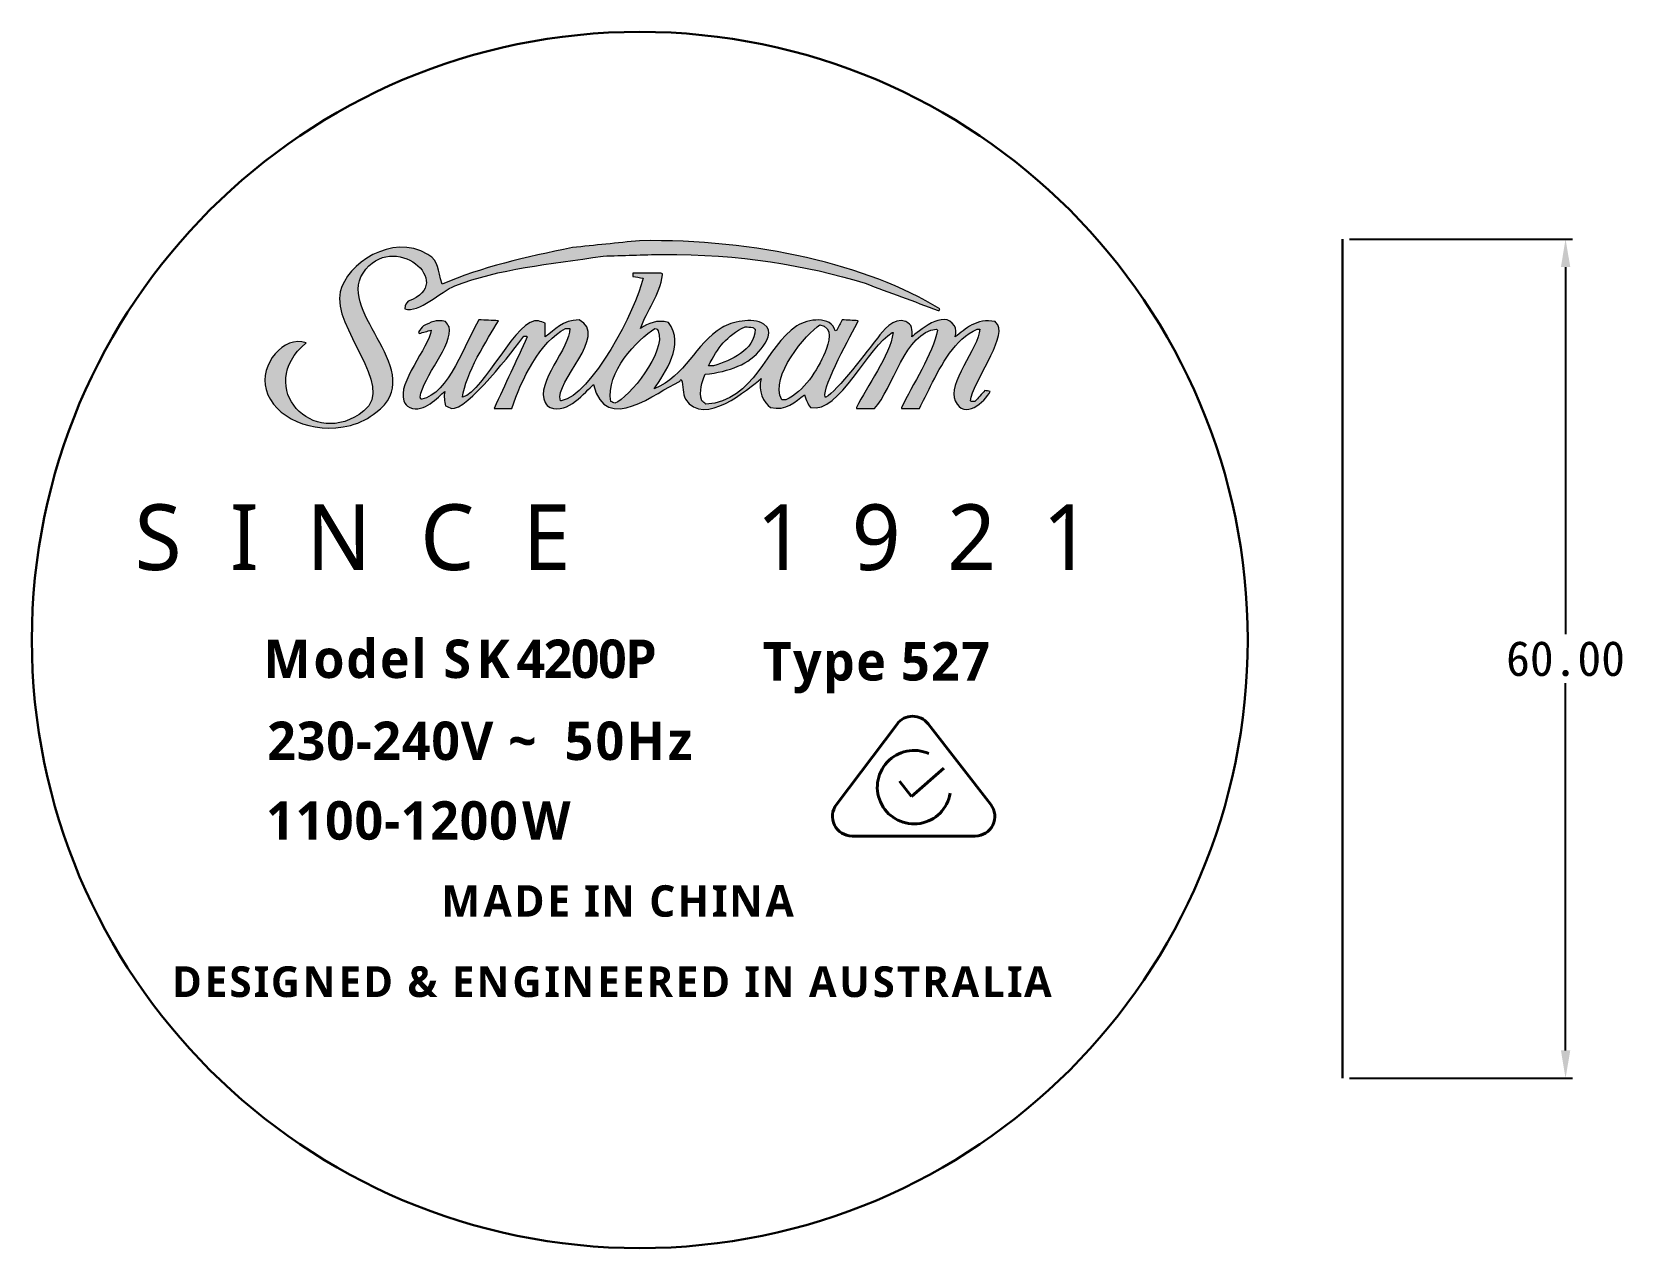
# Model space of a CAD drawing. Header units: millimetres. Extents: x -327 to 1133, y -238 to 614.
# Drawn here: x 578.9 to 692.9, y 422.6 to 509.5 of the extents above; entities that cross this region are included whole.
import ezdxf

# ---------------------------------------------------------------- set-up
doc = ezdxf.new("R2010")
doc.units = ezdxf.units.MM
doc.layers.add('core', color=7, linetype='Continuous', lineweight=20)
doc.layers.add('dim', color=82, linetype='Continuous', lineweight=9)
doc.layers.add('图层 1', color=7, linetype='Continuous')
doc.dimstyles.get("Standard").update_dxf_attribs({"dimtxt": 0.18, "dimasz": 0.18, "dimexe": 0.18, "dimexo": 0.0625, "dimgap": 0.09, "dimtad": 0, "dimtih": 1, "dimtoh": 1, "dimzin": 0, "dimdsep": 46, "dimtxsty": 'Standard', "dimcen": 0.09, "dimadec": 0, "dimazin": 0, "dimtfac": 1, "dimtofl": 0, "dimtmove": 0, "dimatfit": 3, "dimfxl": 0, "dimtolj": 1, "dimtzin": 0, "dimarcsym": 0})

# ---------------------------------------------------------------- blocks, each defined once
blk = doc.blocks.new('*D14')
at = {"layer": 'Defpoints', "color": 0, "lineweight": 18, "transparency": 16777216}
for p in [(672.64, 494.72), (672.64, 434.72), (688.59, 434.72)]:
    blk.add_point(p, dxfattribs=at)
at = {"layer": 'dim', "color": 0, "lineweight": -2, "transparency": 16777216}
for p, q in [((673.14, 494.72), (689.09, 494.72)), ((688.59, 492.72), (688.59, 466.47)), ((688.59, 436.72), (688.59, 462.97)), ((673.14, 434.72), (689.09, 434.72))]:
    blk.add_line(p, q, dxfattribs=at)
at = {"layer": 'dim', "color": 0, "lineweight": 18, "transparency": 16777216}
for points in [[(688.26, 492.72), (688.93, 492.72), (688.59, 494.72)], [(688.26, 436.72), (688.93, 436.72), (688.59, 434.72)]]:
    blk.add_solid(points, dxfattribs=at)
at = {"layer": 'dim', "color": 0, "lineweight": 18, "transparency": 16777216, "insert": (688.59, 464.72), "char_height": 2.5, "attachment_point": 5}
blk.add_mtext('\\A1;60.00', dxfattribs=at)

msp = doc.modelspace()

# ---------------------------------------------------------------- hatches: boundary and pattern name
at = {"lineweight": 18}
h = msp.add_hatch(color=256, dxfattribs=at)
h.dxf.hatch_style = 1
edge = h.paths.add_edge_path()
edge.add_spline(control_points=[(602.658, 482.435), (599.012, 479.562), (594.77, 484.153), (598.52, 487.302)], knot_values=[14, 14, 14, 14, 15, 15, 15, 15], degree=3, periodic=0)
edge.add_spline(control_points=[(598.52, 487.302), (596.931, 487.866), (595.161, 485.748), (595.661, 483.956)], knot_values=[13, 13, 13, 13, 14, 14, 14, 14], degree=3, periodic=0)
edge.add_spline(control_points=[(595.661, 483.956), (596.211, 481.986), (598.927, 480.709), (601.684, 481.401)], knot_values=[12, 12, 12, 12, 13, 13, 13, 13], degree=3, periodic=0)
edge.add_spline(control_points=[(601.684, 481.401), (602.436, 481.589), (602.987, 481.918), (603.509, 482.313)], knot_values=[11, 11, 11, 11, 12, 12, 12, 12], degree=3, periodic=0)
edge.add_spline(control_points=[(603.509, 482.313), (607.371, 485.237), (600.688, 489.397), (602.597, 492.291)], knot_values=[10, 10, 10, 10, 11, 11, 11, 11], degree=3, periodic=0)
edge.add_spline(control_points=[(602.597, 492.291), (604.688, 495.462), (609.399, 491.56), (605.821, 490.283)], knot_values=[9, 9, 9, 9, 10, 10, 10, 10], degree=3, periodic=0)
edge.add_spline(control_points=[(605.821, 490.283), (605.677, 490.078), (605.615, 490.087), (605.578, 489.736)], knot_values=[8, 8, 8, 8, 9, 9, 9, 9], degree=3, periodic=0)
edge.add_spline(control_points=[(605.578, 489.736), (606.596, 489.395), (608.126, 490.971), (609.167, 491.378)], knot_values=[7, 7, 7, 7, 8, 8, 8, 8], degree=3, periodic=0)
edge.add_spline(control_points=[(609.167, 491.378), (612.316, 492.61), (615.863, 492.912), (619.754, 493.508)], knot_values=[6, 6, 6, 6, 7, 7, 7, 7], degree=3, periodic=0)
edge.add_spline(control_points=[(619.754, 493.508), (621.173, 493.548), (622.593, 493.589), (624.012, 493.63)], knot_values=[5, 5, 5, 5, 6, 6, 6, 6], degree=3, periodic=0)
edge.add_spline(control_points=[(624.012, 493.63), (629.542, 493.629), (634.237, 492.882), (638.493, 491.561)], knot_values=[4, 4, 4, 4, 5, 5, 5, 5], degree=3, periodic=0)
edge.add_spline(control_points=[(638.493, 491.561), (640.236, 490.912), (641.981, 490.263), (643.725, 489.614)], knot_values=[3, 3, 3, 3, 4, 4, 4, 4], degree=3, periodic=0)
edge.add_spline(control_points=[(643.725, 489.614), (643.745, 489.614), (643.765, 489.614), (643.786, 489.614)], knot_values=[2, 2, 2, 2, 3, 3, 3, 3], degree=3, periodic=0)
edge.add_spline(control_points=[(643.786, 489.614), (643.806, 489.655), (643.826, 489.695), (643.846, 489.736)], knot_values=[1, 1, 1, 1, 2, 2, 2, 2], degree=3, periodic=0)
edge.add_spline(control_points=[(643.846, 489.736), (638.637, 492.892), (630.763, 494.736), (622.37, 494.603)], knot_values=[0, 0, 0, 0, 1, 1, 1, 1], degree=3, periodic=0)
edge.add_spline(control_points=[(622.37, 494.603), (620.768, 494.441), (619.165, 494.279), (617.563, 494.116)], knot_values=[19, 19, 19, 19, 20, 20, 20, 20], degree=3, periodic=0)
edge.add_spline(control_points=[(617.563, 494.116), (614.216, 493.417), (611.061, 492.717), (608.255, 491.5)], knot_values=[18, 18, 18, 18, 19, 19, 19, 19], degree=3, periodic=0)
edge.add_spline(control_points=[(608.255, 491.5), (607.862, 492.562), (608.096, 493.103), (607.221, 493.63)], knot_values=[17, 17, 17, 17, 18, 18, 18, 18], degree=3, periodic=0)
edge.add_spline(control_points=[(607.221, 493.63), (604.653, 495.173), (601.429, 492.916), (600.954, 490.953)], knot_values=[16, 16, 16, 16, 17, 17, 17, 17], degree=3, periodic=0)
edge.add_spline(control_points=[(600.954, 490.953), (600.343, 488.425), (604.95, 484.241), (602.658, 482.435)], knot_values=[15, 15, 15, 15, 16, 16, 16, 16], degree=3, periodic=0)
edge = h.paths.add_edge_path()
edge.add_spline(control_points=[(606.673, 483.408), (606.874, 484.915), (609.042, 487.121), (608.742, 488.458)], knot_values=[5, 5, 5, 5, 6, 6, 6, 6], degree=3, periodic=0)
edge.add_spline(control_points=[(608.742, 488.458), (608.66, 488.58), (608.579, 488.701), (608.498, 488.823)], knot_values=[4, 4, 4, 4, 5, 5, 5, 5], degree=3, periodic=0)
edge.add_spline(control_points=[(608.498, 488.823), (607.781, 489.008), (607.462, 488.758), (606.916, 488.519)], knot_values=[3, 3, 3, 3, 4, 4, 4, 4], degree=3, periodic=0)
edge.add_spline(control_points=[(606.916, 488.519), (606.795, 488.377), (606.673, 488.235), (606.551, 488.093)], knot_values=[2, 2, 2, 2, 3, 3, 3, 3], degree=3, periodic=0)
edge.add_spline(control_points=[(606.551, 488.093), (606.572, 488.053), (606.592, 488.012), (606.612, 487.971)], knot_values=[1, 1, 1, 1, 2, 2, 2, 2], degree=3, periodic=0)
edge.add_spline(control_points=[(606.612, 487.971), (606.896, 488.053), (607.18, 488.134), (607.464, 488.215)], knot_values=[0, 0, 0, 0, 1, 1, 1, 1], degree=3, periodic=0)
edge.add_spline(control_points=[(607.464, 488.215), (607.291, 486.947), (605.015, 484.401), (605.517, 483.165)], knot_values=[87, 87, 87, 87, 88, 88, 88, 88], degree=3, periodic=0)
edge.add_spline(control_points=[(605.517, 483.165), (605.614, 482.888), (605.686, 482.793), (605.943, 482.678)], knot_values=[86, 86, 86, 86, 87, 87, 87, 87], degree=3, periodic=0)
edge.add_spline(control_points=[(605.943, 482.678), (606.982, 482.254), (607.927, 483.43), (608.437, 483.834)], knot_values=[85, 85, 85, 85, 86, 86, 86, 86], degree=3, periodic=0)
edge.add_spline(control_points=[(608.437, 483.834), (608.362, 483.463), (608.411, 483.121), (608.498, 482.8)], knot_values=[84, 84, 84, 84, 85, 85, 85, 85], degree=3, periodic=0)
edge.add_spline(control_points=[(608.498, 482.8), (608.64, 482.739), (608.782, 482.678), (608.924, 482.617)], knot_values=[83, 83, 83, 83, 84, 84, 84, 84], degree=3, periodic=0)
edge.add_spline(control_points=[(608.924, 482.617), (609.947, 482.36), (613.462, 486.905), (614.096, 487.789)], knot_values=[82, 82, 82, 82, 83, 83, 83, 83], degree=3, periodic=0)
edge.add_spline(control_points=[(614.096, 487.789), (614.156, 487.789), (614.217, 487.789), (614.278, 487.789)], knot_values=[81, 81, 81, 81, 82, 82, 82, 82], degree=3, periodic=0)
edge.add_spline(control_points=[(614.278, 487.789), (614.298, 487.769), (614.319, 487.748), (614.339, 487.728)], knot_values=[80, 80, 80, 80, 81, 81, 81, 81], degree=3, periodic=0)
edge.add_spline(control_points=[(614.339, 487.728), (613.548, 486.025), (612.757, 484.321), (611.966, 482.617)], knot_values=[79, 79, 79, 79, 80, 80, 80, 80], degree=3, periodic=0)
edge.add_spline(control_points=[(611.966, 482.617), (612.392, 482.617), (612.818, 482.617), (613.244, 482.617)], knot_values=[78, 78, 78, 78, 79, 79, 79, 79], degree=3, periodic=0)
edge.add_spline(control_points=[(613.244, 482.617), (613.891, 484.662), (615.273, 487.413), (617.077, 488.336)], knot_values=[77, 77, 77, 77, 78, 78, 78, 78], degree=3, periodic=0)
edge.add_spline(control_points=[(617.077, 488.336), (617.178, 488.336), (617.28, 488.336), (617.381, 488.336)], knot_values=[76, 76, 76, 76, 77, 77, 77, 77], degree=3, periodic=0)
edge.add_spline(control_points=[(617.381, 488.336), (617.438, 486.998), (614.862, 484.395), (615.616, 483.043)], knot_values=[75, 75, 75, 75, 76, 76, 76, 76], degree=3, periodic=0)
edge.add_spline(control_points=[(615.616, 483.043), (615.719, 482.824), (615.759, 482.779), (615.982, 482.678)], knot_values=[74, 74, 74, 74, 75, 75, 75, 75], degree=3, periodic=0)
edge.add_spline(control_points=[(615.982, 482.678), (617.255, 482.165), (618.459, 483.827), (619.084, 484.321)], knot_values=[73, 73, 73, 73, 74, 74, 74, 74], degree=3, periodic=0)
edge.add_spline(control_points=[(619.084, 484.321), (619.908, 480.639), (623.639, 483.856), (625.168, 484.504)], knot_values=[72, 72, 72, 72, 73, 73, 73, 73], degree=3, periodic=0)
edge.add_spline(control_points=[(625.168, 484.504), (625.229, 484.564), (625.29, 484.625), (625.351, 484.686)], knot_values=[71, 71, 71, 71, 72, 72, 72, 72], degree=3, periodic=0)
edge.add_spline(control_points=[(625.351, 484.686), (625.524, 484.214), (625.418, 483.656), (625.655, 483.287)], knot_values=[70, 70, 70, 70, 71, 71, 71, 71], degree=3, periodic=0)
edge.add_spline(control_points=[(625.655, 483.287), (626.991, 481.21), (630.135, 484.036), (631.07, 484.747)], knot_values=[69, 69, 69, 69, 70, 70, 70, 70], degree=3, periodic=0)
edge.add_spline(control_points=[(631.07, 484.747), (630.803, 483.847), (631.243, 483.03), (631.739, 482.678)], knot_values=[68, 68, 68, 68, 69, 69, 69, 69], degree=3, periodic=0)
edge.add_spline(control_points=[(631.739, 482.678), (632.883, 482.415), (633.455, 483.101), (634.173, 483.591)], knot_values=[67, 67, 67, 67, 68, 68, 68, 68], degree=3, periodic=0)
edge.add_spline(control_points=[(634.173, 483.591), (634.27, 483.152), (634.391, 482.968), (634.599, 482.678)], knot_values=[66, 66, 66, 66, 67, 67, 67, 67], degree=3, periodic=0)
edge.add_spline(control_points=[(634.599, 482.678), (636.663, 482.219), (638.736, 487.106), (640.439, 488.032)], knot_values=[65, 65, 65, 65, 66, 66, 66, 66], degree=3, periodic=0)
edge.add_spline(control_points=[(640.439, 488.032), (640.46, 488.032), (640.48, 488.032), (640.5, 488.032)], knot_values=[64, 64, 64, 64, 65, 65, 65, 65], degree=3, periodic=0)
edge.add_spline(control_points=[(640.5, 488.032), (640.27, 486.358), (638.607, 484.2), (637.884, 482.678)], knot_values=[63, 63, 63, 63, 64, 64, 64, 64], degree=3, periodic=0)
edge.add_spline(control_points=[(637.884, 482.678), (637.884, 482.658), (637.884, 482.638), (637.884, 482.617)], knot_values=[62, 62, 62, 62, 63, 63, 63, 63], degree=3, periodic=0)
edge.add_spline(control_points=[(637.884, 482.617), (638.31, 482.617), (638.736, 482.617), (639.162, 482.617)], knot_values=[61, 61, 61, 61, 62, 62, 62, 62], degree=3, periodic=0)
edge.add_spline(control_points=[(639.162, 482.617), (640.467, 483.957), (641.363, 488.116), (643.603, 488.276)], knot_values=[60, 60, 60, 60, 61, 61, 61, 61], degree=3, periodic=0)
edge.add_spline(control_points=[(643.603, 488.276), (643.623, 488.255), (643.644, 488.235), (643.664, 488.215)], knot_values=[59, 59, 59, 59, 60, 60, 60, 60], degree=3, periodic=0)
edge.add_spline(control_points=[(643.664, 488.215), (643.362, 486.514), (641.852, 484.264), (641.109, 482.678)], knot_values=[58, 58, 58, 58, 59, 59, 59, 59], degree=3, periodic=0)
edge.add_spline(control_points=[(641.109, 482.678), (641.109, 482.658), (641.109, 482.638), (641.109, 482.617)], knot_values=[57, 57, 57, 57, 58, 58, 58, 58], degree=3, periodic=0)
edge.add_spline(control_points=[(641.109, 482.617), (641.534, 482.617), (641.96, 482.617), (642.386, 482.617)], knot_values=[56, 56, 56, 56, 57, 57, 57, 57], degree=3, periodic=0)
edge.add_spline(control_points=[(642.386, 482.617), (642.65, 483.145), (642.914, 483.672), (643.177, 484.199)], knot_values=[55, 55, 55, 55, 56, 56, 56, 56], degree=3, periodic=0)
edge.add_spline(control_points=[(643.177, 484.199), (643.964, 485.741), (644.897, 487.578), (646.523, 488.276)], knot_values=[54, 54, 54, 54, 55, 55, 55, 55], degree=3, periodic=0)
edge.add_spline(control_points=[(646.523, 488.276), (646.584, 488.276), (646.645, 488.276), (646.706, 488.276)], knot_values=[53, 53, 53, 53, 54, 54, 54, 54], degree=3, periodic=0)
edge.add_spline(control_points=[(646.706, 488.276), (646.604, 486.945), (644.318, 484.299), (644.942, 483.165)], knot_values=[52, 52, 52, 52, 53, 53, 53, 53], degree=3, periodic=0)
edge.add_spline(control_points=[(644.942, 483.165), (645.572, 481.736), (647.089, 483.089), (647.436, 483.834)], knot_values=[51, 51, 51, 51, 52, 52, 52, 52], degree=3, periodic=0)
edge.add_spline(control_points=[(647.436, 483.834), (647.314, 483.855), (647.193, 483.875), (647.071, 483.895)], knot_values=[50, 50, 50, 50, 51, 51, 51, 51], degree=3, periodic=0)
edge.add_spline(control_points=[(647.071, 483.895), (646.828, 483.631), (646.584, 483.368), (646.341, 483.104)], knot_values=[49, 49, 49, 49, 50, 50, 50, 50], degree=3, periodic=0)
edge.add_spline(control_points=[(646.341, 483.104), (646.26, 483.104), (646.179, 483.104), (646.098, 483.104)], knot_values=[48, 48, 48, 48, 49, 49, 49, 49], degree=3, periodic=0)
edge.add_spline(control_points=[(646.098, 483.104), (646.077, 483.124), (646.057, 483.145), (646.037, 483.165)], knot_values=[47, 47, 47, 47, 48, 48, 48, 48], degree=3, periodic=0)
edge.add_spline(control_points=[(646.037, 483.165), (646.191, 484.431), (648.581, 487.616), (647.984, 488.58)], knot_values=[46, 46, 46, 46, 47, 47, 47, 47], degree=3, periodic=0)
edge.add_spline(control_points=[(647.984, 488.58), (647.923, 488.661), (647.862, 488.742), (647.801, 488.823)], knot_values=[45, 45, 45, 45, 46, 46, 46, 46], degree=3, periodic=0)
edge.add_spline(control_points=[(647.801, 488.823), (646.458, 489.088), (645.667, 488.282), (644.942, 487.728)], knot_values=[44, 44, 44, 44, 45, 45, 45, 45], degree=3, periodic=0)
edge.add_spline(control_points=[(644.942, 487.728), (645.007, 488.012), (645.025, 488.308), (644.881, 488.519)], knot_values=[43, 43, 43, 43, 44, 44, 44, 44], degree=3, periodic=0)
edge.add_spline(control_points=[(644.881, 488.519), (644.149, 489.771), (642.258, 488.069), (641.839, 487.728)], knot_values=[42, 42, 42, 42, 43, 43, 43, 43], degree=3, periodic=0)
edge.add_spline(control_points=[(641.839, 487.728), (641.89, 488.263), (641.858, 488.63), (641.413, 488.823)], knot_values=[41, 41, 41, 41, 42, 42, 42, 42], degree=3, periodic=0)
edge.add_spline(control_points=[(641.413, 488.823), (640.494, 489.167), (639.778, 488.13), (639.405, 487.667)], knot_values=[40, 40, 40, 40, 41, 41, 41, 41], degree=3, periodic=0)
edge.add_spline(control_points=[(639.405, 487.667), (638.734, 486.834), (636.467, 483.799), (635.694, 483.408)], knot_values=[39, 39, 39, 39, 40, 40, 40, 40], degree=3, periodic=0)
edge.add_spline(control_points=[(635.694, 483.408), (635.674, 483.408), (635.653, 483.408), (635.633, 483.408)], knot_values=[38, 38, 38, 38, 39, 39, 39, 39], degree=3, periodic=0)
edge.add_spline(control_points=[(635.633, 483.408), (635.454, 484.298), (637.545, 487.901), (638.006, 488.884)], knot_values=[37, 37, 37, 37, 38, 38, 38, 38], degree=3, periodic=0)
edge.add_spline(control_points=[(638.006, 488.884), (637.621, 488.904), (637.235, 488.925), (636.85, 488.945)], knot_values=[36, 36, 36, 36, 37, 37, 37, 37], degree=3, periodic=0)
edge.add_spline(control_points=[(636.85, 488.945), (636.728, 488.702), (636.606, 488.458), (636.485, 488.215)], knot_values=[35, 35, 35, 35, 36, 36, 36, 36], degree=3, periodic=0)
edge.add_spline(control_points=[(636.485, 488.215), (636.444, 488.194), (636.404, 488.174), (636.363, 488.154)], knot_values=[34, 34, 34, 34, 35, 35, 35, 35], degree=3, periodic=0)
edge.add_spline(control_points=[(636.363, 488.154), (636.091, 489.264), (634.382, 489.009), (633.625, 488.519)], knot_values=[33, 33, 33, 33, 34, 34, 34, 34], degree=3, periodic=0)
edge.add_spline(control_points=[(633.625, 488.519), (631.335, 487.036), (630.623, 483.118), (627.115, 482.922)], knot_values=[32, 32, 32, 32, 33, 33, 33, 33], degree=3, periodic=0)
edge.add_spline(control_points=[(627.115, 482.922), (627.014, 483.003), (626.913, 483.084), (626.811, 483.165)], knot_values=[31, 31, 31, 31, 32, 32, 32, 32], degree=3, periodic=0)
edge.add_spline(control_points=[(626.811, 483.165), (626.624, 483.886), (626.805, 484.473), (627.055, 485.051)], knot_values=[30, 30, 30, 30, 31, 31, 31, 31], degree=3, periodic=0)
edge.add_spline(control_points=[(627.055, 485.051), (628.794, 485.25), (630.236, 485.771), (631.07, 486.876)], knot_values=[29, 29, 29, 29, 30, 30, 30, 30], degree=3, periodic=0)
edge.add_spline(control_points=[(631.07, 486.876), (631.395, 487.307), (632, 488.17), (631.252, 488.641)], knot_values=[28, 28, 28, 28, 29, 29, 29, 29], degree=3, periodic=0)
edge.add_spline(control_points=[(631.252, 488.641), (630.424, 489.162), (628.926, 488.793), (628.271, 488.397)], knot_values=[27, 27, 27, 27, 28, 28, 28, 28], degree=3, periodic=0)
edge.add_spline(control_points=[(628.271, 488.397), (626.306, 487.211), (625.692, 484.95), (623.404, 484.017)], knot_values=[26, 26, 26, 26, 27, 27, 27, 27], degree=3, periodic=0)
edge.add_spline(control_points=[(623.404, 484.017), (624.158, 485.136), (625.66, 487.172), (624.438, 488.762)], knot_values=[25, 25, 25, 25, 26, 26, 26, 26], degree=3, periodic=0)
edge.add_spline(control_points=[(624.438, 488.762), (623.597, 488.983), (623.003, 488.698), (622.431, 488.336)], knot_values=[24, 24, 24, 24, 25, 25, 25, 25], degree=3, periodic=0)
edge.add_spline(control_points=[(622.431, 488.336), (622.863, 489.586), (623.831, 490.76), (624.012, 492.169)], knot_values=[23, 23, 23, 23, 24, 24, 24, 24], degree=3, periodic=0)
edge.add_spline(control_points=[(624.012, 492.169), (624.012, 492.19), (624.012, 492.21), (624.012, 492.23)], knot_values=[22, 22, 22, 22, 23, 23, 23, 23], degree=3, periodic=0)
edge.add_spline(control_points=[(624.012, 492.23), (623.972, 492.251), (623.931, 492.271), (623.891, 492.291)], knot_values=[21, 21, 21, 21, 22, 22, 22, 22], degree=3, periodic=0)
edge.add_spline(control_points=[(623.891, 492.291), (623.222, 492.291), (622.552, 492.291), (621.883, 492.291)], knot_values=[20, 20, 20, 20, 21, 21, 21, 21], degree=3, periodic=0)
edge.add_spline(control_points=[(621.883, 492.291), (621.883, 492.21), (621.883, 492.129), (621.883, 492.048)], knot_values=[19, 19, 19, 19, 20, 20, 20, 20], degree=3, periodic=0)
edge.add_spline(control_points=[(621.883, 492.048), (622.126, 492.007), (622.37, 491.967), (622.613, 491.926)], knot_values=[18, 18, 18, 18, 19, 19, 19, 19], degree=3, periodic=0)
edge.add_spline(control_points=[(622.613, 491.926), (622.146, 489.672), (618.872, 483.491), (616.772, 483.165)], knot_values=[17, 17, 17, 17, 18, 18, 18, 18], degree=3, periodic=0)
edge.add_spline(control_points=[(616.712, 483.165), (616.243, 484.525), (620.222, 487.841), (618.05, 488.945)], knot_values=[15, 15, 15, 15, 16, 16, 16, 16], degree=3, periodic=0)
edge.add_spline(control_points=[(618.05, 488.945), (616.824, 488.924), (616.341, 488.243), (615.616, 487.728)], knot_values=[14, 14, 14, 14, 15, 15, 15, 15], degree=3, periodic=0)
edge.add_spline(control_points=[(615.616, 487.728), (615.616, 488.053), (615.616, 488.377), (615.616, 488.701)], knot_values=[13, 13, 13, 13, 14, 14, 14, 14], degree=3, periodic=0)
edge.add_spline(control_points=[(615.616, 488.701), (615.454, 488.762), (615.292, 488.823), (615.13, 488.884)], knot_values=[12, 12, 12, 12, 13, 13, 13, 13], degree=3, periodic=0)
edge.add_spline(control_points=[(615.13, 488.884), (613.663, 489.221), (611.226, 483.83), (609.715, 483.408)], knot_values=[11, 11, 11, 11, 12, 12, 12, 12], degree=3, periodic=0)
edge.add_spline(control_points=[(609.715, 483.408), (609.888, 485.081), (611.489, 487.54), (612.27, 488.884)], knot_values=[10, 10, 10, 10, 11, 11, 11, 11], degree=3, periodic=0)
edge.add_spline(control_points=[(612.27, 488.884), (611.804, 488.904), (611.337, 488.925), (610.871, 488.945)], knot_values=[9, 9, 9, 9, 10, 10, 10, 10], degree=3, periodic=0)
edge.add_spline(control_points=[(610.871, 488.945), (609.97, 487.422), (608.671, 483.574), (606.795, 483.287)], knot_values=[8, 8, 8, 8, 9, 9, 9, 9], degree=3, periodic=0)
edge.add_spline(control_points=[(606.734, 483.287), (606.714, 483.327), (606.693, 483.368), (606.673, 483.408)], knot_values=[6, 6, 6, 6, 7, 7, 7, 7], degree=3, periodic=0)
edge = h.paths.add_edge_path(flags=16)
edge.add_spline(control_points=[(620.301, 483.104), (619.936, 485.199), (622.2, 487.525), (623.465, 488.336)], knot_values=[0, 0, 0, 0, 1, 1, 1, 1], degree=3, periodic=0)
edge.add_spline(control_points=[(623.465, 488.336), (623.646, 488.256), (623.602, 488.3), (623.708, 488.154)], knot_values=[3, 3, 3, 3, 4, 4, 4, 4], degree=3, periodic=0)
edge.add_spline(control_points=[(623.708, 488.154), (624.282, 486.654), (621.623, 483.394), (620.605, 482.982)], knot_values=[2, 2, 2, 2, 3, 3, 3, 3], degree=3, periodic=0)
edge.add_spline(control_points=[(620.605, 482.982), (620.504, 483.023), (620.403, 483.064), (620.301, 483.104)], knot_values=[1, 1, 1, 1, 2, 2, 2, 2], degree=3, periodic=0)
edge = h.paths.add_edge_path(flags=16)
edge.add_spline(control_points=[(627.298, 485.659), (627.986, 486.975), (628.559, 487.783), (629.914, 488.458)], knot_values=[0, 0, 0, 0, 1, 1, 1, 1], degree=3, periodic=0)
edge.add_spline(control_points=[(629.914, 488.458), (630.096, 488.438), (630.279, 488.418), (630.462, 488.397)], knot_values=[4, 4, 4, 4, 5, 5, 5, 5], degree=3, periodic=0)
edge.add_spline(control_points=[(630.462, 488.397), (630.522, 488.357), (630.583, 488.316), (630.644, 488.276)], knot_values=[3, 3, 3, 3, 4, 4, 4, 4], degree=3, periodic=0)
edge.add_spline(control_points=[(630.644, 488.276), (630.575, 486.741), (628.912, 486.058), (627.663, 485.659)], knot_values=[2, 2, 2, 2, 3, 3, 3, 3], degree=3, periodic=0)
edge.add_spline(control_points=[(627.663, 485.659), (627.541, 485.659), (627.42, 485.659), (627.298, 485.659)], knot_values=[1, 1, 1, 1, 2, 2, 2, 2], degree=3, periodic=0)
edge = h.paths.add_edge_path(flags=16)
edge.add_spline(control_points=[(632.53, 483.226), (631.633, 484.915), (634.298, 487.964), (635.268, 488.58)], knot_values=[0, 0, 0, 0, 1, 1, 1, 1], degree=3, periodic=0)
edge.add_spline(control_points=[(635.268, 488.58), (636.263, 488.442), (635.917, 487.294), (635.633, 486.633)], knot_values=[3, 3, 3, 3, 4, 4, 4, 4], degree=3, periodic=0)
edge.add_spline(control_points=[(635.633, 486.633), (635.06, 485.299), (634.145, 483.834), (632.834, 483.226)], knot_values=[2, 2, 2, 2, 3, 3, 3, 3], degree=3, periodic=0)
edge.add_spline(control_points=[(632.834, 483.226), (632.733, 483.226), (632.632, 483.226), (632.53, 483.226)], knot_values=[1, 1, 1, 1, 2, 2, 2, 2], degree=3, periodic=0)

# ---------------------------------------------------------------- linework, layer by layer
at = {"lineweight": 30}
msp.add_line((672.639, 494.72), (672.639, 434.72), dxfattribs=at)
at = {"lineweight": 40}
for p, q in [((640.78, 460.049), (636.443, 454.286)), ((643.005, 460.066), (647.482, 454.303)), ((640.955, 455.963), (641.812, 454.873)), ((641.812, 454.873), (644.135, 456.891)), ((637.562, 452.044), (646.376, 452.044))]:
    msp.add_line(p, q, dxfattribs=at)
for centre, radius, start, end in [((641.899, 459.207), 1.4, 37.84298, 143.03674), ((641.996, 455.535), 2.626, 65.97222, 350.62246), ((637.562, 453.444), 1.4, 143.03674, 270), ((646.376, 453.444), 1.4, 270, 37.84298)]:
    msp.add_arc(centre, radius, start, end, dxfattribs=at)
at = {"layer": 'core', "lineweight": 30}
msp.add_circle((622.384, 466.057), 43.478, dxfattribs=at)
at = {"layer": '图层 1', "lineweight": 0}
for points, knots in [([(622.37, 494.603), (630.763, 494.736), (638.637, 492.892), (643.846, 489.736), (643.826, 489.695), (643.806, 489.655), (643.786, 489.614), (643.765, 489.614), (643.745, 489.614), (643.725, 489.614), (641.981, 490.263), (640.236, 490.912), (638.493, 491.561), (634.237, 492.882), (629.542, 493.629), (624.012, 493.63), (622.593, 493.589), (621.173, 493.548), (619.754, 493.508), (615.863, 492.912), (612.316, 492.61), (609.167, 491.378), (608.126, 490.971), (606.596, 489.395), (605.578, 489.736), (605.615, 490.087), (605.677, 490.078), (605.821, 490.283), (609.399, 491.56), (604.688, 495.462), (602.597, 492.291), (600.688, 489.397), (607.371, 485.237), (603.509, 482.313), (602.987, 481.918), (602.436, 481.589), (601.684, 481.401), (598.927, 480.709), (596.211, 481.986), (595.661, 483.956), (595.161, 485.748), (596.931, 487.866), (598.52, 487.302), (594.77, 484.153), (599.012, 479.562), (602.658, 482.435), (604.95, 484.241), (600.343, 488.425), (600.954, 490.953), (601.429, 492.916), (604.653, 495.173), (607.221, 493.63), (608.096, 493.103), (607.862, 492.562), (608.255, 491.5), (611.061, 492.717), (614.216, 493.417), (617.563, 494.116), (619.165, 494.279), (620.768, 494.441), (622.37, 494.603)], [0, 0, 0, 0, 1, 1, 1, 2, 2, 2, 3, 3, 3, 4, 4, 4, 5, 5, 5, 6, 6, 6, 7, 7, 7, 8, 8, 8, 9, 9, 9, 10, 10, 10, 11, 11, 11, 12, 12, 12, 13, 13, 13, 14, 14, 14, 15, 15, 15, 16, 16, 16, 17, 17, 17, 18, 18, 18, 19, 19, 19, 20, 20, 20, 20]), ([(607.464, 488.215), (607.18, 488.134), (606.896, 488.053), (606.612, 487.971), (606.592, 488.012), (606.572, 488.053), (606.551, 488.093), (606.673, 488.235), (606.795, 488.377), (606.916, 488.519), (607.462, 488.758), (607.781, 489.008), (608.498, 488.823), (608.579, 488.701), (608.66, 488.58), (608.742, 488.458), (609.042, 487.121), (606.874, 484.915), (606.673, 483.408), (606.693, 483.368), (606.714, 483.327), (606.734, 483.287), (606.754, 483.287), (606.774, 483.287), (606.795, 483.287), (608.671, 483.574), (609.97, 487.422), (610.871, 488.945), (611.337, 488.925), (611.804, 488.904), (612.27, 488.884), (611.489, 487.54), (609.888, 485.081), (609.715, 483.408), (611.226, 483.83), (613.663, 489.221), (615.13, 488.884), (615.292, 488.823), (615.454, 488.762), (615.616, 488.701), (615.616, 488.377), (615.616, 488.053), (615.616, 487.728), (616.341, 488.243), (616.824, 488.924), (618.05, 488.945), (620.222, 487.841), (616.243, 484.525), (616.712, 483.165), (616.732, 483.165), (616.752, 483.165), (616.772, 483.165), (618.872, 483.491), (622.146, 489.672), (622.613, 491.926), (622.37, 491.967), (622.126, 492.007), (621.883, 492.048), (621.883, 492.129), (621.883, 492.21), (621.883, 492.291), (622.552, 492.291), (623.222, 492.291), (623.891, 492.291), (623.931, 492.271), (623.972, 492.251), (624.012, 492.23), (624.012, 492.21), (624.012, 492.19), (624.012, 492.169), (623.831, 490.76), (622.863, 489.586), (622.431, 488.336), (623.003, 488.698), (623.597, 488.983), (624.438, 488.762), (625.66, 487.172), (624.158, 485.136), (623.404, 484.017), (625.692, 484.95), (626.306, 487.211), (628.271, 488.397), (628.926, 488.793), (630.424, 489.162), (631.252, 488.641), (632, 488.17), (631.395, 487.307), (631.07, 486.876), (630.236, 485.771), (628.794, 485.25), (627.055, 485.051), (626.805, 484.473), (626.624, 483.886), (626.811, 483.165), (626.913, 483.084), (627.014, 483.003), (627.115, 482.922), (630.623, 483.118), (631.335, 487.036), (633.625, 488.519), (634.382, 489.009), (636.091, 489.264), (636.363, 488.154), (636.404, 488.174), (636.444, 488.194), (636.485, 488.215), (636.606, 488.458), (636.728, 488.702), (636.85, 488.945), (637.235, 488.925), (637.621, 488.904), (638.006, 488.884), (637.545, 487.901), (635.454, 484.298), (635.633, 483.408), (635.653, 483.408), (635.674, 483.408), (635.694, 483.408), (636.467, 483.799), (638.734, 486.834), (639.405, 487.667), (639.778, 488.13), (640.494, 489.167), (641.413, 488.823), (641.858, 488.63), (641.89, 488.263), (641.839, 487.728), (642.258, 488.069), (644.149, 489.771), (644.881, 488.519), (645.025, 488.308), (645.007, 488.012), (644.942, 487.728), (645.667, 488.282), (646.458, 489.088), (647.801, 488.823), (647.862, 488.742), (647.923, 488.661), (647.984, 488.58), (648.581, 487.616), (646.191, 484.431), (646.037, 483.165), (646.057, 483.145), (646.077, 483.124), (646.098, 483.104), (646.179, 483.104), (646.26, 483.104), (646.341, 483.104), (646.584, 483.368), (646.828, 483.631), (647.071, 483.895), (647.193, 483.875), (647.314, 483.855), (647.436, 483.834), (647.089, 483.089), (645.572, 481.736), (644.942, 483.165), (644.318, 484.299), (646.604, 486.945), (646.706, 488.276), (646.645, 488.276), (646.584, 488.276), (646.523, 488.276), (644.897, 487.578), (643.964, 485.741), (643.177, 484.199), (642.914, 483.672), (642.65, 483.145), (642.386, 482.617), (641.96, 482.617), (641.534, 482.617), (641.109, 482.617), (641.109, 482.638), (641.109, 482.658), (641.109, 482.678), (641.852, 484.264), (643.362, 486.514), (643.664, 488.215), (643.644, 488.235), (643.623, 488.255), (643.603, 488.276), (641.363, 488.116), (640.467, 483.957), (639.162, 482.617), (638.736, 482.617), (638.31, 482.617), (637.884, 482.617), (637.884, 482.638), (637.884, 482.658), (637.884, 482.678), (638.607, 484.2), (640.27, 486.358), (640.5, 488.032), (640.48, 488.032), (640.46, 488.032), (640.439, 488.032), (638.736, 487.106), (636.663, 482.219), (634.599, 482.678), (634.391, 482.968), (634.27, 483.152), (634.173, 483.591), (633.455, 483.101), (632.883, 482.415), (631.739, 482.678), (631.243, 483.03), (630.803, 483.847), (631.07, 484.747), (630.135, 484.036), (626.991, 481.21), (625.655, 483.287), (625.418, 483.656), (625.524, 484.214), (625.351, 484.686), (625.29, 484.625), (625.229, 484.564), (625.168, 484.504), (623.639, 483.856), (619.908, 480.639), (619.084, 484.321), (618.459, 483.827), (617.255, 482.165), (615.982, 482.678), (615.759, 482.779), (615.719, 482.824), (615.616, 483.043), (614.862, 484.395), (617.438, 486.998), (617.381, 488.336), (617.28, 488.336), (617.178, 488.336), (617.077, 488.336), (615.273, 487.413), (613.891, 484.662), (613.244, 482.617), (612.818, 482.617), (612.392, 482.617), (611.966, 482.617), (612.757, 484.321), (613.548, 486.025), (614.339, 487.728), (614.319, 487.748), (614.298, 487.769), (614.278, 487.789), (614.217, 487.789), (614.156, 487.789), (614.096, 487.789), (613.462, 486.905), (609.947, 482.36), (608.924, 482.617), (608.782, 482.678), (608.64, 482.739), (608.498, 482.8), (608.411, 483.121), (608.362, 483.463), (608.437, 483.834), (607.927, 483.43), (606.982, 482.254), (605.943, 482.678), (605.686, 482.793), (605.614, 482.888), (605.517, 483.165), (605.015, 484.401), (607.291, 486.947), (607.464, 488.215)], [0, 0, 0, 0, 1, 1, 1, 2, 2, 2, 3, 3, 3, 4, 4, 4, 5, 5, 5, 6, 6, 6, 7, 7, 7, 8, 8, 8, 9, 9, 9, 10, 10, 10, 11, 11, 11, 12, 12, 12, 13, 13, 13, 14, 14, 14, 15, 15, 15, 16, 16, 16, 17, 17, 17, 18, 18, 18, 19, 19, 19, 20, 20, 20, 21, 21, 21, 22, 22, 22, 23, 23, 23, 24, 24, 24, 25, 25, 25, 26, 26, 26, 27, 27, 27, 28, 28, 28, 29, 29, 29, 30, 30, 30, 31, 31, 31, 32, 32, 32, 33, 33, 33, 34, 34, 34, 35, 35, 35, 36, 36, 36, 37, 37, 37, 38, 38, 38, 39, 39, 39, 40, 40, 40, 41, 41, 41, 42, 42, 42, 43, 43, 43, 44, 44, 44, 45, 45, 45, 46, 46, 46, 47, 47, 47, 48, 48, 48, 49, 49, 49, 50, 50, 50, 51, 51, 51, 52, 52, 52, 53, 53, 53, 54, 54, 54, 55, 55, 55, 56, 56, 56, 57, 57, 57, 58, 58, 58, 59, 59, 59, 60, 60, 60, 61, 61, 61, 62, 62, 62, 63, 63, 63, 64, 64, 64, 65, 65, 65, 66, 66, 66, 67, 67, 67, 68, 68, 68, 69, 69, 69, 70, 70, 70, 71, 71, 71, 72, 72, 72, 73, 73, 73, 74, 74, 74, 75, 75, 75, 76, 76, 76, 77, 77, 77, 78, 78, 78, 79, 79, 79, 80, 80, 80, 81, 81, 81, 82, 82, 82, 83, 83, 83, 84, 84, 84, 85, 85, 85, 86, 86, 86, 87, 87, 87, 88, 88, 88, 88]), ([(623.465, 488.336), (622.2, 487.525), (619.936, 485.199), (620.301, 483.104), (620.403, 483.064), (620.504, 483.023), (620.605, 482.982), (621.623, 483.394), (624.282, 486.654), (623.708, 488.154), (623.602, 488.3), (623.646, 488.256), (623.465, 488.336)], [0, 0, 0, 0, 1, 1, 1, 2, 2, 2, 3, 3, 3, 4, 4, 4, 4]), ([(629.914, 488.458), (628.559, 487.783), (627.986, 486.975), (627.298, 485.659), (627.42, 485.659), (627.541, 485.659), (627.663, 485.659), (628.912, 486.058), (630.575, 486.741), (630.644, 488.276), (630.583, 488.316), (630.522, 488.357), (630.462, 488.397), (630.279, 488.418), (630.096, 488.438), (629.914, 488.458)], [0, 0, 0, 0, 1, 1, 1, 2, 2, 2, 3, 3, 3, 4, 4, 4, 5, 5, 5, 5]), ([(635.268, 488.58), (634.298, 487.964), (631.633, 484.915), (632.53, 483.226), (632.632, 483.226), (632.733, 483.226), (632.834, 483.226), (634.145, 483.834), (635.06, 485.299), (635.633, 486.633), (635.917, 487.294), (636.263, 488.442), (635.268, 488.58)], [0, 0, 0, 0, 1, 1, 1, 2, 2, 2, 3, 3, 3, 4, 4, 4, 4])]:
    msp.add_open_spline(points, degree=3, knots=knots, dxfattribs=at)

# ---------------------------------------------------------------- texts
at = {"lineweight": 18}
note = msp.add_mtext_dynamic_manual_height_columns('{\\fMicrosoft YaHei|b0|i0|c134|p34;\\H1.175x;\\T1.04;S  I  N  C  E\\H0.85106x;\\T1.1;        \\T1;        \\P}', width=34.69961, gutter_width=0.287, heights=[8.346, 8.524, 0], dxfattribs=dict(at, insert=(586.253, 475.758), char_height=4, attachment_point=1))
for column, words in zip(note.columns.linked_columns, ['{\\fMicrosoft YaHei|b0|i0|c134|p34;       \\H1.175x;\\T1.02;1  9  2  }', '{\\fMicrosoft YaHei|b0|i0|c134|p34;\\H1.17499x;\\T1.02;1}']):
    column.text = words
at = {"lineweight": 18, "char_height": 2, "attachment_point": 1}
for s, width, insert in [('{\\fMicrosoft YaHei|b1|i0|c134|p34;\\H1.375x;\\T1.06;Mode\\T1.12;l\\T1.15; \\T1.2;SK\\T0.95;4200P\\fMicrosoft YaHei|b0|i0|c134|p34;\\H0.72727x;\\T1.4;    }', 36.57186, (595.466, 466.087)), ('{\\fMicrosoft YaHei|b1|i0|c134|p34;\\H1.375x;\\T1.05;Type 527\\H0.8x;\\T1.4; \\fMicrosoft YaHei|b0|i0|c134|p34;\\H0.90909x;   }', 23.75332, (631.168, 465.907)), ('{\\fMicrosoft YaHei|b1|i0|c134|p34;\\H1.375x;\\T1.03;230-240V\\T1.05; \\T1.5;~\\T1.05; \\T1.08;50Hz\\H0.72727x;\\T1.4;  \\fMicrosoft YaHei|b0|i0|c134|p34;  }', 36.61676, (595.736, 460.225)), ('{\\fMicrosoft YaHei|b1|i0|c134|p34;\\H1.375x;\\T1.03;1100-120\\T1.15;0\\T1.06;W\\T1.4; \\fMicrosoft YaHei|b0|i0|c134|p34;\\H0.72727x;  }', 23.75332, (595.653, 454.53)), ('{\\fMicrosoft YaHei|b1|i0|c134|p34;\\H1.125x;\\T1.09;MADE IN CHINA\\fMicrosoft YaHei|b0|i0|c134|p34;\\H0.88888x;\\T1.4;    }', 29.54697, (608.188, 448.523)), ('{\\fMicrosoft YaHei|b1|i0|c134|p34;\\H1.1x;\\T1.1;DESIGNED & ENGINEERED IN AUSTRALIA\\fMicrosoft YaHei|b0|i0|c134|p34;\\T1.5; \\H0.90909x;\\T1.2;  \\T1.4; }', 97.40425, (588.94, 442.728))]:
    msp.add_mtext_dynamic_manual_height_columns(s, width=width, gutter_width=1, heights=[0], dxfattribs=dict(at, insert=insert))

# ---------------------------------------------------------------- dimensions: what is measured, and where the dimension line sits
at = {"layer": 'dim', "lineweight": 18}
dim = msp.add_linear_dim(base=(688.592, 434.72), p1=(672.639, 494.72), p2=(672.639, 434.72), angle=90, dimstyle='Standard', override={"dimtxt": 2.5, "dimasz": 2, "dimexe": 0.49975, "dimexo": 0.49975, "dimgap": 0.49975}, dxfattribs=at)
dim.commit()
dim.dimension.update_dxf_attribs({"geometry": '*D14', "text_midpoint": (688.592, 464.72)})

doc.saveas('drawing.dxf')
